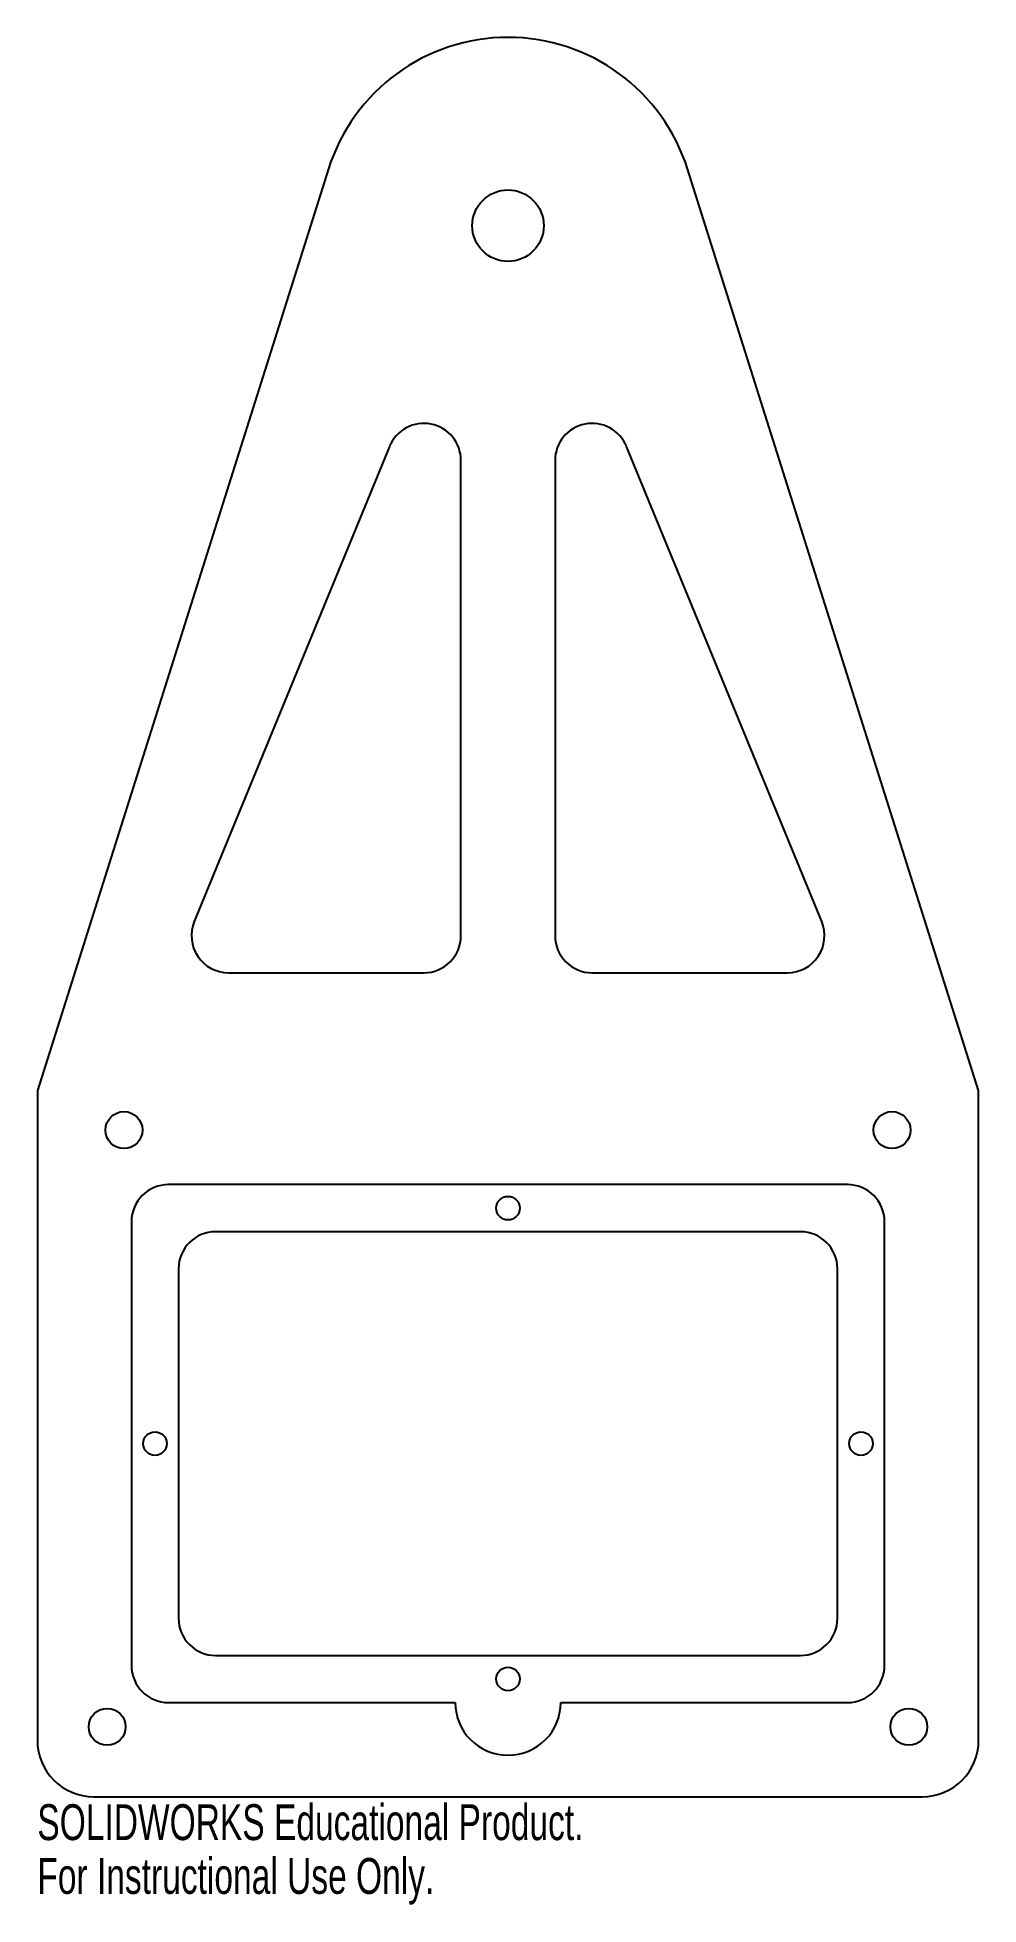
# Model space of a CAD drawing. Header units: inches. Extents: x -2.5 to 2.5, y -2.45 to 7.47.
import ezdxf

# ---------------------------------------------------------------- set-up
doc = ezdxf.new("R2010")
doc.units = ezdxf.units.IN
doc.header["$MEASUREMENT"] = 0
doc.styles.add('SLDTEXTSTYLE0', font='TXT', dxfattribs={"width": 0.7})

msp = doc.modelspace()

# ---------------------------------------------------------------- linework, layer by layer
at = {"color": 7, "linetype": 'Continuous', "lineweight": 25}
for p, q in [((-0.9535, 6.7683), (-2.5, 1.875)), ((2.5, 1.875), (0.9535, 6.7683)), ((-0.6289, 5.2953), (-1.6664, 2.7717)), ((1.6664, 2.7717), (0.6289, 5.2953)), ((-0.25, 2.6969), (-0.25, 5.2205)), ((0.25, 5.2205), (0.25, 2.6969)), ((-1.4843, 2.5), (-0.4469, 2.5)), ((0.4469, 2.5), (1.4843, 2.5)), ((-2.5, 1.875), (-2.5, -1.575)), ((2.5, -1.575), (2.5, 1.875)), ((1.8031, 1.375), (-1.8031, 1.375)), ((-2, 1.1781), (-2, -1.1781)), ((1.5531, 1.125), (-1.5531, 1.125)), ((2, -1.1781), (2, 1.1781)), ((-1.75, 0.9281), (-1.75, -0.9281)), ((1.75, -0.9281), (1.75, 0.9281)), ((-1.5531, -1.125), (1.5531, -1.125)), ((-1.8031, -1.375), (-0.28, -1.375)), ((0.28, -1.375), (1.8031, -1.375)), ((-2.2, -1.875), (2.2, -1.875))]:
    msp.add_line(p, q, dxfattribs=at)
for centre, radius in [((0, 6.467), 0.19), ((-2.0398, 1.6648), 0.098), ((2.0398, 1.6648), 0.098), ((0, 1.25), 0.0625), ((-1.875, 0), 0.0625), ((1.875, 0), 0.0625), ((0, -1.25), 0.0625), ((-2.129, -1.504), 0.098), ((2.129, -1.504), 0.098)]:
    msp.add_circle(centre, radius, dxfattribs=at)
for centre, radius, start, end in [((0, 6.467), 1, 17.53854, 162.46146), ((-0.4469, 5.2205), 0.1969, 0, 157.65189), ((0.4469, 5.2205), 0.1969, 22.34811, 180), ((-1.4843, 2.6969), 0.1969, 157.65189, 270), ((-0.4469, 2.6969), 0.1969, 270, 0), ((0.4469, 2.6969), 0.1969, 180, 270), ((1.4843, 2.6969), 0.1969, 270, 22.34811), ((-1.8031, 1.1781), 0.1969, 90, 180), ((1.8031, 1.1781), 0.1969, 0, 90), ((-1.5531, 0.9281), 0.1969, 90, 180), ((1.5531, 0.9281), 0.1969, 0, 90), ((-1.5531, -0.9281), 0.1969, 180, 270), ((1.5531, -0.9281), 0.1969, 270, 0), ((-1.8031, -1.1781), 0.1969, 180, 270), ((1.8031, -1.1781), 0.1969, 270, 0), ((0, -1.375), 0.28, 180, 0), ((-2.2, -1.575), 0.3, 180, 270), ((2.2, -1.575), 0.3, 270, 0)]:
    msp.add_arc(centre, radius, start, end, dxfattribs=at)

# ---------------------------------------------------------------- texts
at = {"color": 7, "linetype": 'Continuous', "char_height": 0.1903, "attachment_point": 1, "style": 'SLDTEXTSTYLE0'}
for s, insert in [('SOLIDWORKS Educational Product.', (-2.5, -1.9151)), ('For Instructional Use Only.', (-2.5, -2.2006))]:
    msp.add_mtext(s, dxfattribs=dict(at, insert=insert))

doc.saveas('drawing.dxf')
